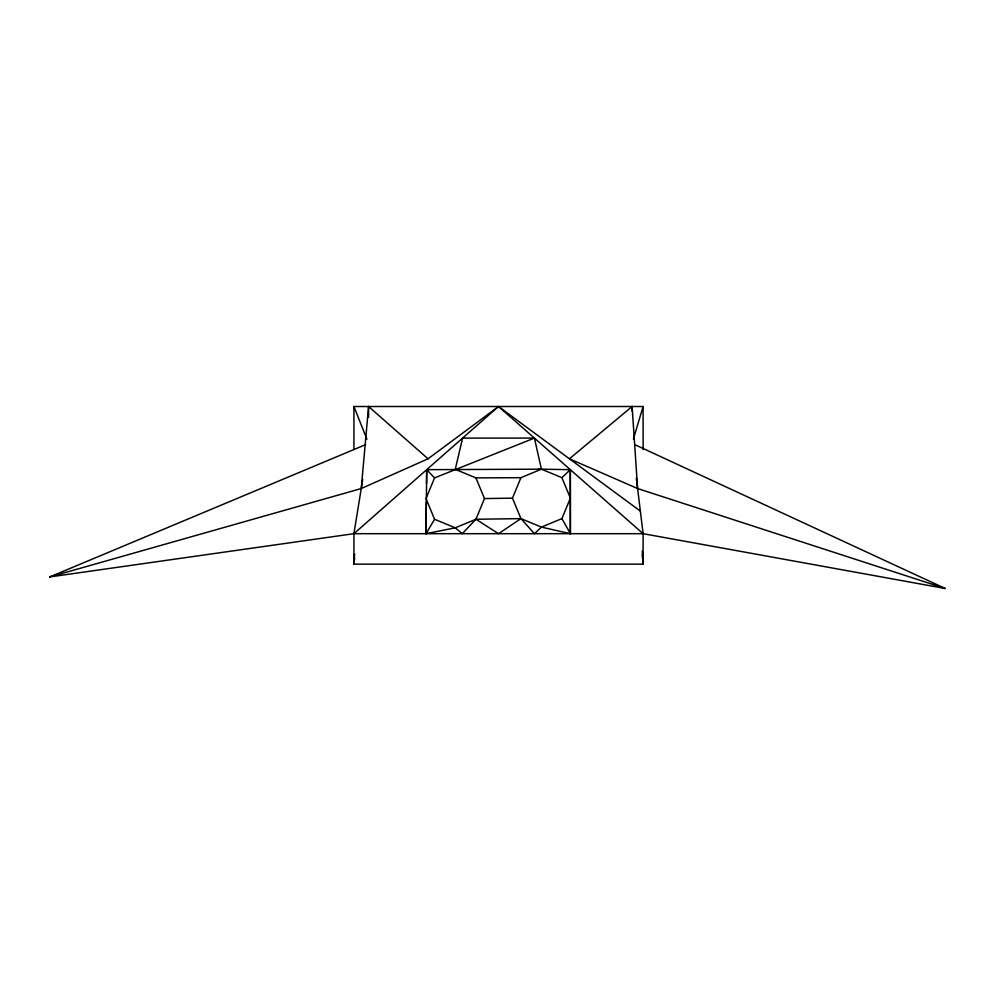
<?xml version="1.0" encoding="UTF-8"?>
<svg xmlns="http://www.w3.org/2000/svg" width="995" height="995" viewBox="0 0 995 995"><rect width="100%" height="100%" fill="white"/><g stroke="black" fill="none" stroke-linecap="round" stroke-linejoin="round"><path stroke-width="1.49" d="M426.357 501.667L425.997 533.681L455.262 527.823L475.933 519.253L520.957 518.631L541.429 527.101L570.384 533.681L570.322 469.665L541.417 469.18L426.706 469.665L425.997 533.681L434.579 519.266L425.997 498.582L434.554 477.898L534.414 438.086L541.417 469.18L561.889 477.662L570.384 498.134L561.901 518.606L541.429 527.101L534.452 533.681L520.957 518.631L512.462 498.159L520.932 477.675L541.417 469.18L538.345 469.217M426.556 483.383L426.706 469.665L434.554 477.898M634.934 444.703L945.25 588.493L643.106 533.681L353.921 533.681L49.75 576.938L361.247 488.545L368.585 406.507L428.049 458.807L498.507 406.507L640.357 511.107M643.106 532.636L643.106 564.153L353.921 564.153L354.655 558.046M353.921 560.347L354.693 554.19M354.78 533.681L354.904 532.81M362.715 479.515L353.921 533.681L498.507 406.507L643.106 533.681L636.327 478.01M633.429 438.969L643.106 406.507L353.921 406.507L353.921 449.553M434.579 519.266L455.262 527.823L462.252 533.681L475.933 519.253L484.49 498.57L475.921 477.886L455.237 469.329L462.613 438.086L534.414 438.086M561.889 477.662L570.322 469.665L570.384 533.681L561.901 518.606M637.608 488.545L632.111 406.507L569.438 458.807L637.608 488.545L945.25 588.493M520.957 518.631L498.507 533.681L475.933 519.253M361.247 488.545L428.049 458.807M49.75 576.938L365.725 444.603M484.49 498.57L512.462 498.159M475.921 477.886L520.932 477.675M353.921 406.507L366.894 439.143M642.123 532.81L642.248 533.681M642.235 551.118L643.106 560.347M642.26 554.862L643.106 564.153M643.106 406.507L643.106 449.553M632.111 406.507L632.111 411.122M368.585 406.507L368.585 417.266M353.921 532.636L353.921 564.153"/></g></svg>
